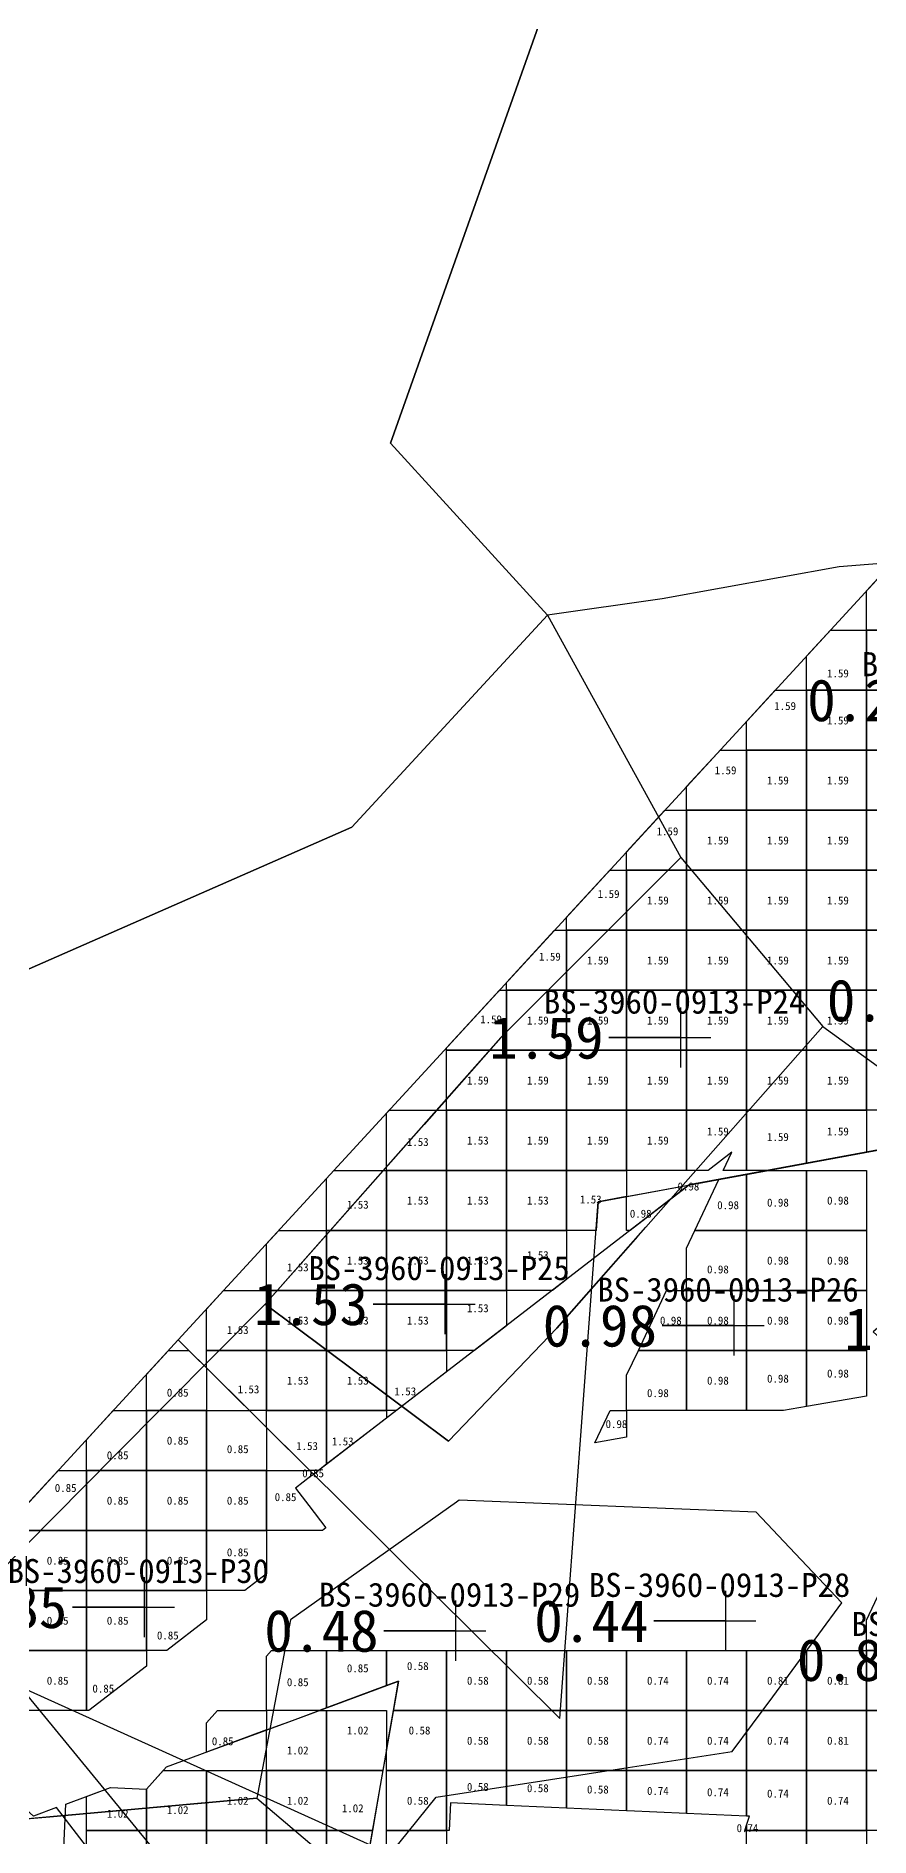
# Model space of a CAD drawing. Header units: metres. Extents: x 469944 to 470089, y 4349673 to 4349766.
# Drawn here: x 469973.41 to 469987.31, y 4349695.63 to 4349725.64 of the extents above; entities that cross this region are included whole.
import ezdxf

# ---------------------------------------------------------------- set-up
doc = ezdxf.new("R2010")
doc.units = ezdxf.units.M
for name, color, linetype in [('0.500-1.000', 4, 'Continuous'), ('1.000-1.500', 5, 'Continuous'), ('1.500-3.000', 1, 'Continuous'), ('点', 7, 'Continuous'), ('爆区方格网', 7, 'Continuous'), ('综合图_历史矿块', 7, 'Continuous'), ('钻孔', 7, 'Continuous')]:
    doc.layers.add(name, color=color, linetype=linetype)
doc.styles.add('CN_TTF', font='simsunb.ttf')

msp = doc.modelspace()

# ---------------------------------------------------------------- linework, layer by layer
at = {"layer": '0.500-1.000', "color": 4, "lineweight": 30}
msp.add_lwpolyline([(469978.303, 4349691.65), (469978.303, 4349691.65), (469976.85, 4349692.105), (469973.756, 4349696.124), (469973.373, 4349695.982), (469970.705, 4349698.39), (469975.784, 4349703.917), (469982.14, 4349697.607), (469982.78, 4349706.214), (469987.59, 4349707.106), (469987.586, 4349706.712), (469987.549, 4349703.306), (469996.319, 4349701.032), (469993.871, 4349695.905), (469998.433, 4349694.638), (469997.402, 4349691.007), (469995.542, 4349688.427), (469987.229, 4349694.527), (469986.458, 4349692.119), (469973.15, 4349698.134), (469978.528, 4349691.579), (469978.303, 4349691.65)], close=True, dxfattribs=at)
at = {"layer": '1.000-1.500', "color": 5, "lineweight": 30}
msp.add_lwpolyline([(469973.366, 4349691.093), (469974.645, 4349692.142), (469976.613, 4349693.756), (469973.808, 4349693.882), (469973.912, 4349696.181), (469974.653, 4349696.455), (469975.254, 4349696.428), (469975.591, 4349696.801), (469976.294, 4349697.061), (469977.686, 4349697.575), (469979.455, 4349698.228), (469979.15, 4349696.488), (469978.494, 4349692.74), (469977.701, 4349692.587), (469978.332, 4349691.818), (469978.303, 4349691.65), (469977.688, 4349691.472), (469976.873, 4349685.811), (469975.797, 4349687.123), (469976.089, 4349687.363), (469975.196, 4349688.452), (469973.306, 4349686.901)], dxfattribs=at)
at = {"layer": '1.500-3.000', "color": 1, "lineweight": 30}
msp.add_lwpolyline([(469993.371, 4349708.179), (469987.214, 4349707.037), (469984.298, 4349706.496), (469978.095, 4349701.719), (469978.04, 4349701.677), (469978.001, 4349701.716), (469975.784, 4349703.917), (469975.784, 4349703.917), (469975.784, 4349703.917), (469980.085, 4349708.596), (469984.763, 4349713.686), (469989.816, 4349719.184)], dxfattribs=at)
at = {"layer": '点', "color": 138, "true_color": 0x004c4c}
for p, q in [((469984.157, 4349708.451), (469984.157, 4349709.451)), ((469983.657, 4349708.951), (469984.657, 4349708.951)), ((469980.233, 4349704.011), (469980.233, 4349705.011)), ((469985.047, 4349703.653), (469985.047, 4349704.653)), ((469979.733, 4349704.511), (469980.733, 4349704.511)), ((469984.547, 4349704.153), (469985.547, 4349704.153)), ((469975.222, 4349698.964), (469975.222, 4349699.964)), ((469980.408, 4349698.57), (469980.408, 4349699.57)), ((469984.906, 4349698.732), (469984.906, 4349699.732)), ((469974.722, 4349699.464), (469975.722, 4349699.464)), ((469984.406, 4349699.232), (469985.406, 4349699.232)), ((469979.908, 4349699.07), (469980.908, 4349699.07))]:
    msp.add_line(p, q, dxfattribs=at)
at = {"layer": '爆区方格网', "color": 1}
for points in [[(469988.254, 4349716.74), (469988.254, 4349715.74), (469987.254, 4349715.74), (469987.254, 4349716.397), (469987.569, 4349716.74), (469988.254, 4349716.74)], [(469987.254, 4349715.74), (469987.254, 4349714.74), (469986.254, 4349714.74), (469986.254, 4349715.309), (469986.65, 4349715.74), (469987.254, 4349715.74)], [(469987.254, 4349714.74), (469987.254, 4349715.74), (469988.254, 4349715.74), (469988.254, 4349714.74), (469987.254, 4349714.74)], [(469986.254, 4349714.74), (469986.254, 4349713.74), (469985.254, 4349713.74), (469985.254, 4349714.221), (469985.731, 4349714.74), (469986.254, 4349714.74)], [(469986.254, 4349713.74), (469986.254, 4349714.74), (469987.254, 4349714.74), (469987.254, 4349713.74), (469986.254, 4349713.74)], [(469987.254, 4349713.74), (469987.254, 4349714.74), (469988.254, 4349714.74), (469988.254, 4349713.74), (469987.254, 4349713.74)], [(469985.254, 4349713.74), (469985.254, 4349712.74), (469984.254, 4349712.74), (469984.254, 4349713.133), (469984.763, 4349713.686), (469984.812, 4349713.74), (469985.254, 4349713.74)], [(469985.254, 4349712.74), (469985.254, 4349713.74), (469986.254, 4349713.74), (469986.254, 4349712.74), (469985.254, 4349712.74)], [(469986.254, 4349712.74), (469986.254, 4349713.74), (469987.254, 4349713.74), (469987.254, 4349712.74), (469986.254, 4349712.74)], [(469987.254, 4349712.74), (469987.254, 4349713.74), (469988.254, 4349713.74), (469988.254, 4349712.74), (469987.254, 4349712.74)], [(469984.254, 4349712.74), (469984.254, 4349711.74), (469983.254, 4349711.74), (469983.254, 4349712.045), (469983.893, 4349712.74), (469984.254, 4349712.74)], [(469984.254, 4349711.74), (469984.254, 4349712.74), (469985.254, 4349712.74), (469985.254, 4349711.74), (469984.254, 4349711.74)], [(469985.254, 4349711.74), (469985.254, 4349712.74), (469986.254, 4349712.74), (469986.254, 4349711.74), (469985.254, 4349711.74)], [(469986.254, 4349711.74), (469986.254, 4349712.74), (469987.254, 4349712.74), (469987.254, 4349711.74), (469986.254, 4349711.74)], [(469987.254, 4349711.74), (469987.254, 4349712.74), (469988.254, 4349712.74), (469988.254, 4349711.74), (469987.254, 4349711.74)], [(469983.254, 4349711.74), (469983.254, 4349710.74), (469982.254, 4349710.74), (469982.254, 4349710.957), (469982.974, 4349711.74), (469983.254, 4349711.74)], [(469983.254, 4349710.74), (469983.254, 4349711.74), (469984.254, 4349711.74), (469984.254, 4349710.74), (469983.254, 4349710.74)], [(469984.254, 4349710.74), (469984.254, 4349711.74), (469985.254, 4349711.74), (469985.254, 4349710.74), (469984.254, 4349710.74)], [(469985.254, 4349710.74), (469985.254, 4349711.74), (469986.254, 4349711.74), (469986.254, 4349710.74), (469985.254, 4349710.74)], [(469986.254, 4349710.74), (469986.254, 4349711.74), (469987.254, 4349711.74), (469987.254, 4349710.74), (469986.254, 4349710.74)], [(469987.254, 4349710.74), (469987.254, 4349711.74), (469988.254, 4349711.74), (469988.254, 4349710.74), (469987.254, 4349710.74)], [(469982.254, 4349710.74), (469982.254, 4349709.74), (469981.254, 4349709.74), (469981.254, 4349709.869), (469982.055, 4349710.74), (469982.254, 4349710.74)], [(469982.254, 4349709.74), (469982.254, 4349710.74), (469983.254, 4349710.74), (469983.254, 4349709.74), (469982.254, 4349709.74)], [(469983.254, 4349709.74), (469983.254, 4349710.74), (469984.254, 4349710.74), (469984.254, 4349709.74), (469983.254, 4349709.74)], [(469984.254, 4349709.74), (469984.254, 4349710.74), (469985.254, 4349710.74), (469985.254, 4349709.74), (469984.254, 4349709.74)], [(469985.254, 4349709.74), (469985.254, 4349710.74), (469986.254, 4349710.74), (469986.254, 4349709.74), (469985.254, 4349709.74)], [(469986.254, 4349709.74), (469986.254, 4349710.74), (469987.254, 4349710.74), (469987.254, 4349709.74), (469986.254, 4349709.74)], [(469987.254, 4349709.74), (469987.254, 4349710.74), (469988.254, 4349710.74), (469988.254, 4349709.74), (469987.254, 4349709.74)], [(469981.254, 4349709.74), (469981.254, 4349708.74), (469980.254, 4349708.74), (469980.254, 4349708.781), (469981.136, 4349709.74), (469981.254, 4349709.74)], [(469981.254, 4349708.74), (469981.254, 4349709.74), (469982.254, 4349709.74), (469982.254, 4349708.74), (469981.254, 4349708.74)], [(469982.254, 4349708.74), (469982.254, 4349709.74), (469983.254, 4349709.74), (469983.254, 4349708.74), (469982.254, 4349708.74)], [(469983.254, 4349708.74), (469983.254, 4349709.74), (469984.254, 4349709.74), (469984.254, 4349708.74), (469983.254, 4349708.74)], [(469984.254, 4349708.74), (469984.254, 4349709.74), (469985.254, 4349709.74), (469985.254, 4349708.74), (469984.254, 4349708.74)], [(469985.254, 4349708.74), (469985.254, 4349709.74), (469986.254, 4349709.74), (469986.254, 4349708.74), (469985.254, 4349708.74)], [(469986.254, 4349708.74), (469986.254, 4349709.74), (469987.254, 4349709.74), (469987.254, 4349708.74), (469986.254, 4349708.74)], [(469987.254, 4349708.74), (469987.254, 4349709.74), (469988.254, 4349709.74), (469988.254, 4349708.74), (469987.254, 4349708.74)], [(469980.254, 4349707.74), (469980.254, 4349708.74), (469981.254, 4349708.74), (469981.254, 4349707.74), (469980.254, 4349707.74)], [(469981.254, 4349707.74), (469981.254, 4349708.74), (469982.254, 4349708.74), (469982.254, 4349707.74), (469981.254, 4349707.74)], [(469982.254, 4349707.74), (469982.254, 4349708.74), (469983.254, 4349708.74), (469983.254, 4349707.74), (469982.254, 4349707.74)], [(469983.254, 4349707.74), (469983.254, 4349708.74), (469984.254, 4349708.74), (469984.254, 4349707.74), (469983.254, 4349707.74)], [(469984.254, 4349707.74), (469984.254, 4349708.74), (469985.254, 4349708.74), (469985.254, 4349707.74), (469984.254, 4349707.74)], [(469985.254, 4349707.74), (469985.254, 4349708.74), (469986.254, 4349708.74), (469986.254, 4349707.74), (469985.254, 4349707.74)], [(469986.254, 4349707.74), (469986.254, 4349708.74), (469987.254, 4349708.74), (469987.254, 4349707.74), (469986.254, 4349707.74)], [(469987.254, 4349707.74), (469987.254, 4349708.74), (469988.254, 4349708.74), (469988.254, 4349707.916), (469988.11, 4349707.74), (469987.254, 4349707.74)], [(469980.254, 4349707.74), (469980.254, 4349706.74), (469979.254, 4349706.74), (469979.254, 4349707.693), (469979.298, 4349707.74), (469980.254, 4349707.74)], [(469980.254, 4349706.74), (469980.254, 4349707.74), (469981.254, 4349707.74), (469981.254, 4349706.74), (469980.254, 4349706.74)], [(469981.254, 4349706.74), (469981.254, 4349707.74), (469982.254, 4349707.74), (469982.254, 4349706.74), (469981.254, 4349706.74)], [(469982.254, 4349706.74), (469982.254, 4349707.74), (469983.254, 4349707.74), (469983.254, 4349706.74), (469982.254, 4349706.74)], [(469983.254, 4349706.74), (469983.254, 4349707.74), (469984.254, 4349707.74), (469984.254, 4349706.74), (469983.254, 4349706.74)], [(469984.254, 4349706.74), (469984.254, 4349707.74), (469985.254, 4349707.74), (469985.254, 4349706.74), (469984.864, 4349706.74), (469985.007, 4349707.042), (469984.614, 4349706.74), (469984.254, 4349706.74)], [(469985.254, 4349706.74), (469985.254, 4349707.74), (469986.254, 4349707.74), (469986.254, 4349706.859), (469985.613, 4349706.74), (469985.254, 4349706.74)], [(469986.254, 4349707.74), (469987.254, 4349707.74), (469987.254, 4349707.044), (469987.214, 4349707.037), (469986.254, 4349706.859), (469986.254, 4349707.74)], [(469979.254, 4349706.74), (469979.254, 4349705.74), (469978.254, 4349705.74), (469978.254, 4349706.604), (469978.379, 4349706.74), (469979.254, 4349706.74)], [(469979.254, 4349705.74), (469979.254, 4349706.74), (469980.254, 4349706.74), (469980.254, 4349705.74), (469979.254, 4349705.74)], [(469980.254, 4349705.74), (469980.254, 4349706.74), (469981.254, 4349706.74), (469981.254, 4349705.74), (469980.254, 4349705.74)], [(469981.254, 4349705.74), (469981.254, 4349706.74), (469982.254, 4349706.74), (469982.254, 4349705.74), (469981.254, 4349705.74)], [(469982.254, 4349705.74), (469982.254, 4349706.74), (469983.254, 4349706.74), (469983.254, 4349706.302), (469982.78, 4349706.214), (469982.745, 4349705.74), (469982.254, 4349705.74)], [(469978.254, 4349705.74), (469978.254, 4349704.74), (469977.254, 4349704.74), (469977.254, 4349705.516), (469977.46, 4349705.74), (469978.254, 4349705.74)], [(469978.254, 4349704.74), (469978.254, 4349705.74), (469979.254, 4349705.74), (469979.254, 4349704.74), (469978.254, 4349704.74)], [(469979.254, 4349704.74), (469979.254, 4349705.74), (469980.254, 4349705.74), (469980.254, 4349704.74), (469979.254, 4349704.74)], [(469980.254, 4349704.74), (469980.254, 4349705.74), (469981.254, 4349705.74), (469981.254, 4349704.74), (469980.254, 4349704.74)], [(469981.254, 4349704.74), (469981.254, 4349705.74), (469982.254, 4349705.74), (469982.254, 4349704.922), (469982.017, 4349704.74), (469981.254, 4349704.74)], [(469977.254, 4349704.74), (469977.254, 4349703.74), (469976.254, 4349703.74), (469976.254, 4349704.428), (469976.54, 4349704.74), (469977.254, 4349704.74)], [(469977.254, 4349703.74), (469977.254, 4349704.74), (469978.254, 4349704.74), (469978.254, 4349703.74), (469977.254, 4349703.74)], [(469978.254, 4349703.74), (469978.254, 4349704.74), (469979.254, 4349704.74), (469979.254, 4349703.74), (469978.254, 4349703.74)], [(469979.254, 4349703.74), (469979.254, 4349704.74), (469980.254, 4349704.74), (469980.254, 4349703.74), (469979.254, 4349703.74)], [(469980.254, 4349703.74), (469980.254, 4349704.74), (469981.254, 4349704.74), (469981.254, 4349704.152), (469980.719, 4349703.74), (469980.254, 4349703.74)], [(469976.254, 4349703.74), (469977.254, 4349703.74), (469977.254, 4349702.74), (469976.97, 4349702.74), (469976.254, 4349703.45), (469976.254, 4349703.74)], [(469977.254, 4349702.74), (469977.254, 4349703.74), (469978.254, 4349703.74), (469978.254, 4349702.74), (469977.254, 4349702.74)], [(469978.254, 4349702.74), (469978.254, 4349703.74), (469979.254, 4349703.74), (469979.254, 4349702.74), (469978.254, 4349702.74)], [(469979.254, 4349702.74), (469979.254, 4349703.74), (469980.254, 4349703.74), (469980.254, 4349703.382), (469979.42, 4349702.74), (469979.254, 4349702.74)], [(469977.254, 4349702.74), (469978.254, 4349702.74), (469978.254, 4349701.842), (469978.122, 4349701.74), (469977.977, 4349701.74), (469977.254, 4349702.457), (469977.254, 4349702.74)], [(469978.254, 4349702.74), (469979.254, 4349702.74), (469979.254, 4349702.612), (469978.254, 4349701.842), (469978.254, 4349702.74)]]:
    msp.add_lwpolyline(points, close=True, dxfattribs=at)
at = {"layer": '爆区方格网', "color": 4}
for points in [[(469986.254, 4349706.74), (469986.254, 4349705.74), (469985.254, 4349705.74), (469985.254, 4349706.673), (469985.613, 4349706.74), (469986.254, 4349706.74)], [(469986.254, 4349705.74), (469986.254, 4349706.74), (469987.254, 4349706.74), (469987.254, 4349705.74), (469986.254, 4349705.74)], [(469984.254, 4349706.462), (469983.316, 4349705.74), (469983.254, 4349705.74), (469983.254, 4349706.302), (469984.254, 4349706.488), (469984.254, 4349706.462)], [(469984.254, 4349706.488), (469984.298, 4349706.496), (469984.254, 4349706.462), (469984.254, 4349706.488)], [(469985.254, 4349705.74), (469984.393, 4349705.74), (469984.792, 4349706.587), (469985.254, 4349706.673), (469985.254, 4349705.74)], [(469985.254, 4349705.74), (469985.254, 4349704.74), (469984.254, 4349704.74), (469984.254, 4349705.446), (469984.393, 4349705.74), (469985.254, 4349705.74)], [(469985.254, 4349704.74), (469985.254, 4349705.74), (469986.254, 4349705.74), (469986.254, 4349704.74), (469985.254, 4349704.74)], [(469986.254, 4349704.74), (469986.254, 4349705.74), (469987.254, 4349705.74), (469987.254, 4349704.74), (469986.254, 4349704.74)], [(469984.254, 4349704.74), (469984.254, 4349703.74), (469983.45, 4349703.74), (469983.921, 4349704.74), (469984.254, 4349704.74)], [(469984.254, 4349703.74), (469984.254, 4349704.74), (469985.254, 4349704.74), (469985.254, 4349703.74), (469984.254, 4349703.74)], [(469985.254, 4349703.74), (469985.254, 4349704.74), (469986.254, 4349704.74), (469986.254, 4349703.74), (469985.254, 4349703.74)], [(469986.254, 4349703.74), (469986.254, 4349704.74), (469987.254, 4349704.74), (469987.254, 4349703.74), (469986.254, 4349703.74)], [(469976.254, 4349702.74), (469975.254, 4349702.74), (469975.254, 4349703.34), (469975.621, 4349703.74), (469975.963, 4349703.74), (469976.254, 4349703.45), (469976.254, 4349702.74)], [(469984.254, 4349703.74), (469984.254, 4349702.74), (469983.254, 4349702.74), (469983.254, 4349703.325), (469983.45, 4349703.74), (469984.254, 4349703.74)], [(469984.254, 4349702.74), (469984.254, 4349703.74), (469985.254, 4349703.74), (469985.254, 4349702.74), (469984.254, 4349702.74)], [(469985.254, 4349702.74), (469985.254, 4349703.74), (469986.254, 4349703.74), (469986.254, 4349702.806), (469985.868, 4349702.74), (469985.254, 4349702.74)], [(469986.254, 4349703.74), (469987.254, 4349703.74), (469987.254, 4349702.977), (469986.254, 4349702.806), (469986.254, 4349703.74)], [(469975.254, 4349702.74), (469975.254, 4349701.74), (469974.254, 4349701.74), (469974.254, 4349702.252), (469974.702, 4349702.74), (469975.254, 4349702.74)], [(469975.254, 4349701.74), (469975.254, 4349702.74), (469976.254, 4349702.74), (469976.254, 4349701.74), (469975.254, 4349701.74)], [(469977.254, 4349701.74), (469976.254, 4349701.74), (469976.254, 4349702.74), (469976.97, 4349702.74), (469977.254, 4349702.457), (469977.254, 4349701.74)], [(469983.254, 4349702.74), (469983.254, 4349702.292), (469982.725, 4349702.202), (469982.979, 4349702.74), (469983.254, 4349702.74)], [(469974.254, 4349701.74), (469974.254, 4349700.74), (469973.254, 4349700.74), (469973.254, 4349701.164), (469973.783, 4349701.74), (469974.254, 4349701.74)], [(469974.254, 4349700.74), (469974.254, 4349701.74), (469975.254, 4349701.74), (469975.254, 4349700.74), (469974.254, 4349700.74)], [(469975.254, 4349700.74), (469975.254, 4349701.74), (469976.254, 4349701.74), (469976.254, 4349700.74), (469975.254, 4349700.74)], [(469976.254, 4349700.74), (469976.254, 4349701.74), (469977.254, 4349701.74), (469977.254, 4349700.74), (469976.254, 4349700.74)], [(469977.254, 4349700.74), (469977.254, 4349701.74), (469977.977, 4349701.74), (469978.001, 4349701.716), (469977.995, 4349701.642), (469977.737, 4349701.443), (469977.958, 4349701.155), (469978.245, 4349700.783), (469978.19, 4349700.74), (469977.254, 4349700.74)], [(469977.995, 4349701.642), (469978.001, 4349701.716), (469978.04, 4349701.677), (469978.015, 4349701.657), (469977.995, 4349701.642)], [(469973.254, 4349699.74), (469973.254, 4349700.74), (469974.254, 4349700.74), (469974.254, 4349699.74), (469973.254, 4349699.74)], [(469974.254, 4349699.74), (469974.254, 4349700.74), (469975.254, 4349700.74), (469975.254, 4349699.74), (469974.254, 4349699.74)], [(469975.254, 4349699.74), (469975.254, 4349700.74), (469976.254, 4349700.74), (469976.254, 4349699.74), (469975.254, 4349699.74)], [(469976.254, 4349699.74), (469976.254, 4349700.74), (469977.254, 4349700.74), (469977.254, 4349700.019), (469976.891, 4349699.74), (469976.254, 4349699.74)], [(469973.254, 4349698.74), (469973.254, 4349699.74), (469974.254, 4349699.74), (469974.254, 4349698.74), (469973.254, 4349698.74)], [(469974.254, 4349698.74), (469974.254, 4349699.74), (469975.254, 4349699.74), (469975.254, 4349698.74), (469974.254, 4349698.74)], [(469975.254, 4349698.74), (469975.254, 4349699.74), (469976.254, 4349699.74), (469976.254, 4349699.249), (469975.592, 4349698.74), (469975.254, 4349698.74)], [(469988.254, 4349699.74), (469988.254, 4349698.74), (469987.254, 4349698.74), (469987.254, 4349699.247), (469987.486, 4349699.74), (469988.254, 4349699.74)], [(469973.254, 4349697.74), (469973.254, 4349698.74), (469974.254, 4349698.74), (469974.254, 4349697.74), (469973.254, 4349697.74)], [(469974.254, 4349697.74), (469974.254, 4349698.74), (469975.254, 4349698.74), (469975.254, 4349698.479), (469974.294, 4349697.74), (469974.254, 4349697.74)], [(469978.254, 4349698.74), (469978.254, 4349697.785), (469978.131, 4349697.74), (469977.254, 4349697.74), (469977.254, 4349698.646), (469977.339, 4349698.74), (469978.254, 4349698.74)], [(469978.254, 4349698.74), (469979.254, 4349698.74), (469979.254, 4349698.154), (469978.254, 4349697.785), (469978.254, 4349698.74)], [(469979.254, 4349698.74), (469980.254, 4349698.74), (469980.254, 4349697.74), (469979.37, 4349697.74), (469979.455, 4349698.228), (469979.254, 4349698.154), (469979.254, 4349698.74)], [(469980.254, 4349697.74), (469980.254, 4349698.74), (469981.254, 4349698.74), (469981.254, 4349697.74), (469980.254, 4349697.74)], [(469981.254, 4349697.74), (469981.254, 4349698.74), (469982.254, 4349698.74), (469982.254, 4349697.74), (469981.254, 4349697.74)], [(469982.254, 4349697.74), (469982.254, 4349698.74), (469983.254, 4349698.74), (469983.254, 4349697.74), (469982.254, 4349697.74)], [(469983.254, 4349697.74), (469983.254, 4349698.74), (469984.254, 4349698.74), (469984.254, 4349697.74), (469983.254, 4349697.74)], [(469984.254, 4349697.74), (469984.254, 4349698.74), (469985.254, 4349698.74), (469985.254, 4349697.74), (469984.254, 4349697.74)], [(469985.254, 4349697.74), (469985.254, 4349698.74), (469986.254, 4349698.74), (469986.254, 4349697.74), (469985.254, 4349697.74)], [(469986.254, 4349697.74), (469986.254, 4349698.74), (469987.254, 4349698.74), (469987.254, 4349697.74), (469986.254, 4349697.74)], [(469987.254, 4349697.74), (469987.254, 4349698.74), (469988.254, 4349698.74), (469988.254, 4349697.74), (469987.254, 4349697.74)], [(469977.254, 4349697.74), (469977.254, 4349697.416), (469976.254, 4349697.046), (469976.254, 4349697.537), (469976.437, 4349697.74), (469977.254, 4349697.74)], [(469980.254, 4349697.74), (469980.254, 4349696.74), (469979.254, 4349696.74), (469979.254, 4349697.082), (469979.37, 4349697.74), (469980.254, 4349697.74)], [(469980.254, 4349696.74), (469980.254, 4349697.74), (469981.254, 4349697.74), (469981.254, 4349696.74), (469980.254, 4349696.74)], [(469981.254, 4349696.74), (469981.254, 4349697.74), (469982.254, 4349697.74), (469982.254, 4349696.74), (469981.254, 4349696.74)], [(469982.254, 4349696.74), (469982.254, 4349697.74), (469983.254, 4349697.74), (469983.254, 4349696.74), (469982.254, 4349696.74)], [(469983.254, 4349696.74), (469983.254, 4349697.74), (469984.254, 4349697.74), (469984.254, 4349696.74), (469983.254, 4349696.74)], [(469984.254, 4349696.74), (469984.254, 4349697.74), (469985.254, 4349697.74), (469985.254, 4349696.74), (469984.254, 4349696.74)], [(469985.254, 4349696.74), (469985.254, 4349697.74), (469986.254, 4349697.74), (469986.254, 4349696.74), (469985.254, 4349696.74)], [(469986.254, 4349696.74), (469986.254, 4349697.74), (469987.254, 4349697.74), (469987.254, 4349696.74), (469986.254, 4349696.74)], [(469987.254, 4349696.74), (469987.254, 4349697.74), (469988.254, 4349697.74), (469988.254, 4349696.74), (469987.254, 4349696.74)], [(469979.254, 4349695.74), (469979.254, 4349696.74), (469980.254, 4349696.74), (469980.254, 4349695.74), (469979.254, 4349695.74)], [(469980.254, 4349695.74), (469980.254, 4349696.74), (469981.254, 4349696.74), (469981.254, 4349696.159), (469980.319, 4349696.201), (469980.298, 4349695.74), (469980.254, 4349695.74)], [(469981.254, 4349696.74), (469982.254, 4349696.74), (469982.254, 4349696.114), (469981.254, 4349696.159), (469981.254, 4349696.74)], [(469982.254, 4349696.74), (469983.254, 4349696.74), (469983.254, 4349696.069), (469982.254, 4349696.114), (469982.254, 4349696.74)], [(469983.254, 4349696.74), (469984.254, 4349696.74), (469984.254, 4349696.024), (469983.262, 4349696.068), (469983.254, 4349696.069), (469983.254, 4349696.74)], [(469984.254, 4349696.74), (469985.254, 4349696.74), (469985.254, 4349695.979), (469984.254, 4349696.024), (469984.254, 4349696.74)], [(469985.254, 4349696.74), (469986.254, 4349696.74), (469986.254, 4349695.74), (469985.254, 4349695.74), (469985.254, 4349695.829), (469985.302, 4349695.977), (469985.254, 4349695.979), (469985.254, 4349696.74)], [(469986.254, 4349695.74), (469986.254, 4349696.74), (469987.254, 4349696.74), (469987.254, 4349695.74), (469986.254, 4349695.74)], [(469987.254, 4349695.74), (469987.254, 4349696.74), (469988.254, 4349696.74), (469988.254, 4349695.844), (469988.054, 4349695.853), (469987.659, 4349695.871), (469987.617, 4349695.74), (469987.254, 4349695.74)], [(469979.254, 4349694.74), (469979.254, 4349695.74), (469980.254, 4349695.74), (469980.254, 4349694.765), (469980.253, 4349694.74), (469979.254, 4349694.74)], [(469985.254, 4349695.74), (469985.226, 4349695.74), (469985.254, 4349695.829), (469985.254, 4349695.74)], [(469985.254, 4349694.74), (469985.254, 4349695.74), (469986.254, 4349695.74), (469986.254, 4349694.74), (469985.254, 4349694.74)], [(469986.254, 4349694.74), (469986.254, 4349695.74), (469987.254, 4349695.74), (469987.254, 4349694.74), (469986.254, 4349694.74)]]:
    msp.add_lwpolyline(points, close=True, dxfattribs=at)
at = {"layer": '爆区方格网', "color": 5}
for points in [[(469978.254, 4349697.74), (469978.254, 4349696.74), (469977.254, 4349696.74), (469977.254, 4349697.416), (469977.686, 4349697.575), (469978.131, 4349697.74), (469978.254, 4349697.74)], [(469978.254, 4349696.74), (469978.254, 4349697.74), (469979.254, 4349697.74), (469979.254, 4349697.082), (469979.194, 4349696.74), (469978.254, 4349696.74)], [(469976.254, 4349696.74), (469976.254, 4349695.74), (469975.254, 4349695.74), (469975.254, 4349696.428), (469975.535, 4349696.74), (469976.254, 4349696.74)], [(469976.254, 4349695.74), (469976.254, 4349696.74), (469977.254, 4349696.74), (469977.254, 4349695.74), (469976.254, 4349695.74)], [(469977.254, 4349695.74), (469977.254, 4349696.74), (469978.254, 4349696.74), (469978.254, 4349695.74), (469977.254, 4349695.74)], [(469978.254, 4349695.74), (469978.254, 4349696.74), (469979.194, 4349696.74), (469979.15, 4349696.488), (469979.019, 4349695.74), (469978.254, 4349695.74)], [(469975.254, 4349695.74), (469974.254, 4349695.74), (469974.254, 4349696.308), (469974.653, 4349696.455), (469975.254, 4349696.428), (469975.254, 4349696.428), (469975.254, 4349695.74)], [(469974.254, 4349694.74), (469974.254, 4349695.74), (469975.254, 4349695.74), (469975.254, 4349694.74), (469974.254, 4349694.74)], [(469975.254, 4349694.74), (469975.254, 4349695.74), (469976.254, 4349695.74), (469976.254, 4349694.74), (469975.254, 4349694.74)], [(469976.254, 4349694.74), (469976.254, 4349695.74), (469977.254, 4349695.74), (469977.254, 4349694.74), (469976.254, 4349694.74)], [(469977.254, 4349694.74), (469977.254, 4349695.74), (469978.254, 4349695.74), (469978.254, 4349694.74), (469977.254, 4349694.74)], [(469978.254, 4349694.74), (469978.254, 4349695.74), (469979.019, 4349695.74), (469978.844, 4349694.74), (469978.254, 4349694.74)]]:
    msp.add_lwpolyline(points, close=True, dxfattribs=at)
at = {"layer": '综合图_历史矿块', "color": 9}
for points in [[(469969.471, 4349726.729), (469973.844, 4349726.926), (469978.331, 4349727.894), (469980.653, 4349728.582), (469981.665, 4349730.202), (469981.395, 4349732.957), (469980.18, 4349735.846), (469982.799, 4349738.574), (469983.959, 4349741.274), (469986.713, 4349743.813), (469989.223, 4349741.815), (469991.471, 4349738.415), (469987.834, 4349733.99), (469984.579, 4349729.99), (469982.249, 4349727.115), (469979.319, 4349718.857), (469981.939, 4349715.99), (469978.678, 4349712.456), (469972.847, 4349709.899)], [(469972.847, 4349709.899), (469978.678, 4349712.456), (469981.939, 4349715.99), (469981.939, 4349715.99), (469984.157, 4349711.951), (469982.711, 4349710.505), (469981.157, 4349708.951), (469979.879, 4349707.505), (469977.233, 4349704.511), (469974.727, 4349701.987), (469972.222, 4349699.464)], [(469972.222, 4349699.464), (469974.728, 4349701.987), (469977.233, 4349704.511), (469979.739, 4349702.637), (469980.287, 4349702.228), (469982.09, 4349704.108), (469983.577, 4349705.796), (469986.522, 4349709.139), (469990.208, 4349706.472), (469990.208, 4349706.472), (469987.364, 4349704.051), (469988.883, 4349702.674), (469989.856, 4349701.791), (469991.325, 4349701.511), (469994.363, 4349700.933), (469995.802, 4349699.717), (469994.537, 4349698.285), (469996.105, 4349696.024), (469996.434, 4349695.55)], [(469978.857, 4349694.777), (469980.081, 4349696.294), (469983.208, 4349696.778), (469985.015, 4349697.058), (469985.688, 4349697.97), (469986.842, 4349699.533), (469985.968, 4349700.458), (469985.414, 4349701.045), (469980.463, 4349701.244), (469980.419, 4349701.213), (469977.656, 4349699.251), (469977.094, 4349696.278), (469975.369, 4349696.124), (469970.194, 4349695.659)]]:
    msp.add_lwpolyline(points, dxfattribs=at)
for points in [[(469981.939, 4349715.989), (469979.319, 4349718.857), (469982.249, 4349727.115), (469986.942, 4349732.905), (469991.471, 4349738.415), (469994.49, 4349741.345), (469997.35, 4349738.576), (469998.986, 4349737.677), (470002.076, 4349739.66), (470004.151, 4349742.268), (470007.875, 4349739.742), (470008.312, 4349737.589), (470004.433, 4349733.597), (470000.499, 4349729.542), (469994.936, 4349725.857), (469995.557, 4349724.011), (469997.537, 4349721.806), (469997.264, 4349719.129), (469994.922, 4349716.71), (469991.967, 4349717.209), (469986.797, 4349716.795), (469983.848, 4349716.26), (469981.939, 4349715.989)], [(469984.157, 4349711.951), (469986.522, 4349709.139), (469983.577, 4349705.796), (469983.435, 4349705.635), (469982.09, 4349704.108), (469980.287, 4349702.228), (469977.233, 4349704.511), (469979.195, 4349706.731), (469980.511, 4349708.22), (469981.157, 4349708.951), (469984.157, 4349711.951)], [(469978.857, 4349694.777), (469977.749, 4349693.828), (469980.399, 4349691.693), (469979.651, 4349691.04), (469978.642, 4349690.158), (469976.886, 4349688.622), (469975.412, 4349685.988), (469973.293, 4349686.009), (469973.121, 4349686.011), (469970.829, 4349686.033), (469968.203, 4349685.708), (469967.698, 4349688.714), (469965.42, 4349690.602), (469964.839, 4349691.084), (469967.1, 4349693.786), (469968.809, 4349695.681), (469970.194, 4349695.659), (469973.377, 4349695.945), (469973.644, 4349695.969), (469977.094, 4349696.278), (469978.857, 4349694.777)]]:
    msp.add_lwpolyline(points, close=True, dxfattribs=at)
at = {"layer": '钻孔', "color": 1, "lineweight": 35}
for p, q in [((469984.157, 4349708.951), (469982.957, 4349708.951)), ((469980.233, 4349704.511), (469979.033, 4349704.511))]:
    msp.add_line(p, q, dxfattribs=at)
at = {"layer": '钻孔', "color": 4, "lineweight": 35}
for p, q in [((469985.047, 4349704.153), (469983.847, 4349704.153)), ((469975.222, 4349699.464), (469974.022, 4349699.464))]:
    msp.add_line(p, q, dxfattribs=at)
at = {"layer": '钻孔', "color": 8, "lineweight": 35}
for p, q in [((469984.906, 4349699.232), (469983.706, 4349699.232)), ((469980.408, 4349699.07), (469979.208, 4349699.07))]:
    msp.add_line(p, q, dxfattribs=at)

# ---------------------------------------------------------------- texts
at = {"color": 1, "style": 'CN_TTF'}
for s, p in [('1.59', (469986.594, 4349714.954)), ('1.59', (469985.714, 4349714.41)), ('1.59', (469986.594, 4349714.17)), ('1.59', (469984.722, 4349713.339)), ('1.59', (469985.594, 4349713.17)), ('1.59', (469986.594, 4349713.17)), ('1.59', (469983.754, 4349712.322)), ('1.59', (469984.594, 4349712.17)), ('1.59', (469985.594, 4349712.17)), ('1.59', (469986.594, 4349712.17)), ('1.59', (469982.774, 4349711.278)), ('1.59', (469983.594, 4349711.17)), ('1.59', (469984.594, 4349711.17)), ('1.59', (469985.594, 4349711.17)), ('1.59', (469986.594, 4349711.17)), ('1.59', (469981.795, 4349710.234)), ('1.59', (469982.594, 4349710.17)), ('1.59', (469983.594, 4349710.17)), ('1.59', (469984.594, 4349710.17)), ('1.59', (469985.594, 4349710.17)), ('1.59', (469986.594, 4349710.17)), ('1.59', (469980.815, 4349709.19)), ('1.59', (469981.594, 4349709.17)), ('1.59', (469982.594, 4349709.17)), ('1.59', (469983.594, 4349709.17)), ('1.59', (469984.594, 4349709.17)), ('1.59', (469985.594, 4349709.17)), ('1.59', (469986.594, 4349709.17)), ('1.59', (469980.594, 4349708.17)), ('1.59', (469981.594, 4349708.17)), ('1.59', (469982.594, 4349708.17)), ('1.59', (469983.594, 4349708.17)), ('1.59', (469984.594, 4349708.17)), ('1.59', (469985.594, 4349708.17)), ('1.59', (469986.594, 4349708.17)), ('1.59', (469984.594, 4349707.321)), ('1.59', (469985.594, 4349707.229)), ('1.59', (469986.594, 4349707.322)), ('1.53', (469979.594, 4349707.146)), ('1.53', (469980.594, 4349707.17)), ('1.59', (469981.594, 4349707.17)), ('1.59', (469982.594, 4349707.17)), ('1.59', (469983.594, 4349707.17)), ('1.53', (469978.594, 4349706.102)), ('1.53', (469979.594, 4349706.17)), ('1.53', (469980.594, 4349706.17)), ('1.53', (469981.594, 4349706.17)), ('1.53', (469982.476, 4349706.188)), ('1.53', (469978.594, 4349705.17)), ('1.53', (469979.594, 4349705.17)), ('1.53', (469980.594, 4349705.17)), ('1.53', (469981.594, 4349705.261)), ('1.53', (469977.594, 4349705.058)), ('1.53', (469980.594, 4349704.376)), ('1.53', (469976.594, 4349704.014)), ('1.53', (469977.594, 4349704.17)), ('1.53', (469978.594, 4349704.17)), ('1.53', (469979.594, 4349704.17)), ('1.53', (469976.773, 4349703.025)), ('1.53', (469977.594, 4349703.17)), ('1.53', (469978.594, 4349703.17)), ('1.53', (469979.386, 4349702.991)), ('1.53', (469978.344, 4349702.157)), ('1.53', (469977.749, 4349702.08))]:
    msp.add_text(s, height=0.1333, dxfattribs=at).set_placement(p)
at = {"color": 4, "style": 'CN_TTF'}
for s, p in [('0.98', (469984.103, 4349706.405)), ('0.98', (469984.764, 4349706.093)), ('0.98', (469985.594, 4349706.136)), ('0.98', (469986.594, 4349706.17)), ('0.98', (469983.308, 4349705.951)), ('0.98', (469985.594, 4349705.17)), ('0.98', (469986.594, 4349705.17)), ('0.98', (469984.594, 4349705.023)), ('0.98', (469983.81, 4349704.17)), ('0.98', (469984.594, 4349704.17)), ('0.98', (469985.594, 4349704.17)), ('0.98', (469986.594, 4349704.17)), ('0.98', (469984.594, 4349703.17)), ('0.98', (469985.594, 4349703.203)), ('0.98', (469986.594, 4349703.288)), ('0.85', (469975.594, 4349702.97)), ('0.98', (469983.594, 4349702.962)), ('0.98', (469982.904, 4349702.446)), ('0.85', (469975.594, 4349702.17)), ('0.85', (469974.594, 4349701.926)), ('0.85', (469976.594, 4349702.028)), ('0.85', (469977.85, 4349701.626)), ('0.85', (469973.727, 4349701.382)), ('0.85', (469977.391, 4349701.229)), ('0.85', (469974.594, 4349701.17)), ('0.85', (469975.594, 4349701.17)), ('0.85', (469976.594, 4349701.17)), ('0.85', (469976.594, 4349700.309)), ('0.85', (469973.594, 4349700.17)), ('0.85', (469974.594, 4349700.17)), ('0.85', (469975.594, 4349700.17)), ('0.85', (469973.594, 4349699.17)), ('0.85', (469974.594, 4349699.17)), ('0.85', (469975.429, 4349698.924)), ('0.85', (469978.594, 4349698.377)), ('0.58', (469979.594, 4349698.414)), ('0.85', (469973.594, 4349698.17)), ('0.85', (469974.354, 4349698.039)), ('0.85', (469977.594, 4349698.145)), ('0.58', (469980.594, 4349698.17)), ('0.58', (469981.594, 4349698.17)), ('0.58', (469982.594, 4349698.17)), ('0.74', (469983.594, 4349698.17)), ('0.74', (469984.594, 4349698.17)), ('0.81', (469985.594, 4349698.17)), ('0.81', (469986.594, 4349698.17)), ('0.58', (469979.623, 4349697.341)), ('0.85', (469976.344, 4349697.161)), ('0.58', (469980.594, 4349697.17)), ('0.58', (469981.594, 4349697.17)), ('0.58', (469982.594, 4349697.17)), ('0.74', (469983.594, 4349697.17)), ('0.74', (469984.594, 4349697.17)), ('0.74', (469985.594, 4349697.17)), ('0.81', (469986.594, 4349697.17)), ('0.58', (469980.594, 4349696.4)), ('0.58', (469979.594, 4349696.17)), ('0.58', (469981.594, 4349696.379)), ('0.58', (469982.594, 4349696.357)), ('0.74', (469983.594, 4349696.334)), ('0.74', (469984.594, 4349696.312)), ('0.74', (469985.594, 4349696.289)), ('0.74', (469986.594, 4349696.17)), ('0.74', (469985.087, 4349695.714))]:
    msp.add_text(s, height=0.1333, dxfattribs=at).set_placement(p)
at = {"color": 5, "style": 'CN_TTF'}
for p in [(469978.594, 4349697.341), (469977.594, 4349697.008), (469976.594, 4349696.17), (469977.594, 4349696.17), (469974.594, 4349695.954), (469975.594, 4349696.014), (469978.51, 4349696.044)]:
    msp.add_text('1.02', height=0.1333, dxfattribs=at).set_placement(p)
at = {"layer": '钻孔', "color": 138, "true_color": 0x004c4c, "style": 'CN_TTF'}
for s, p in [('BS-3960-0913-P17', (469987.173, 4349714.974)), ('BS-3960-0913-P24', (469981.877, 4349709.351)), ('BS-3960-0913-P25', (469977.953, 4349704.911)), ('BS-3960-0913-P26', (469982.767, 4349704.553)), ('BS-3960-0913-P30', (469972.942, 4349699.864)), ('BS-3960-0913-P29', (469978.128, 4349699.47)), ('BS-3960-0913-P28', (469982.626, 4349699.632)), ('BS-3960-0913-P27', (469987.002, 4349698.982))]:
    msp.add_text(s, height=0.4, dxfattribs=at).set_placement(p)
at = {"layer": '钻孔', "color": 8, "style": 'CN_TTF'}
for s, p in [('0.23', (469986.263, 4349714.224)), ('0.27', (469986.59, 4349709.222)), ('0.44', (469981.716, 4349698.882)), ('0.48', (469977.218, 4349698.72))]:
    msp.add_text(s, height=0.7, dxfattribs=at).set_placement(p)
at = {"layer": '钻孔', "color": 1, "style": 'CN_TTF'}
for s, p in [('1.59', (469980.967, 4349708.601)), ('1.53', (469977.043, 4349704.161))]:
    msp.add_text(s, height=0.7, dxfattribs=at).set_placement(p)
at = {"layer": '钻孔', "color": 4, "style": 'CN_TTF'}
for s, p in [('0.98', (469981.857, 4349703.803)), ('0.85', (469972.032, 4349699.114)), ('0.81', (469986.092, 4349698.232))]:
    msp.add_text(s, height=0.7, dxfattribs=at).set_placement(p)
at = {"layer": '钻孔', "color": 5, "style": 'CN_TTF'}
msp.add_text('1.07', height=0.7, dxfattribs=at).set_placement((469986.879, 4349703.749))

doc.saveas('drawing.dxf')
